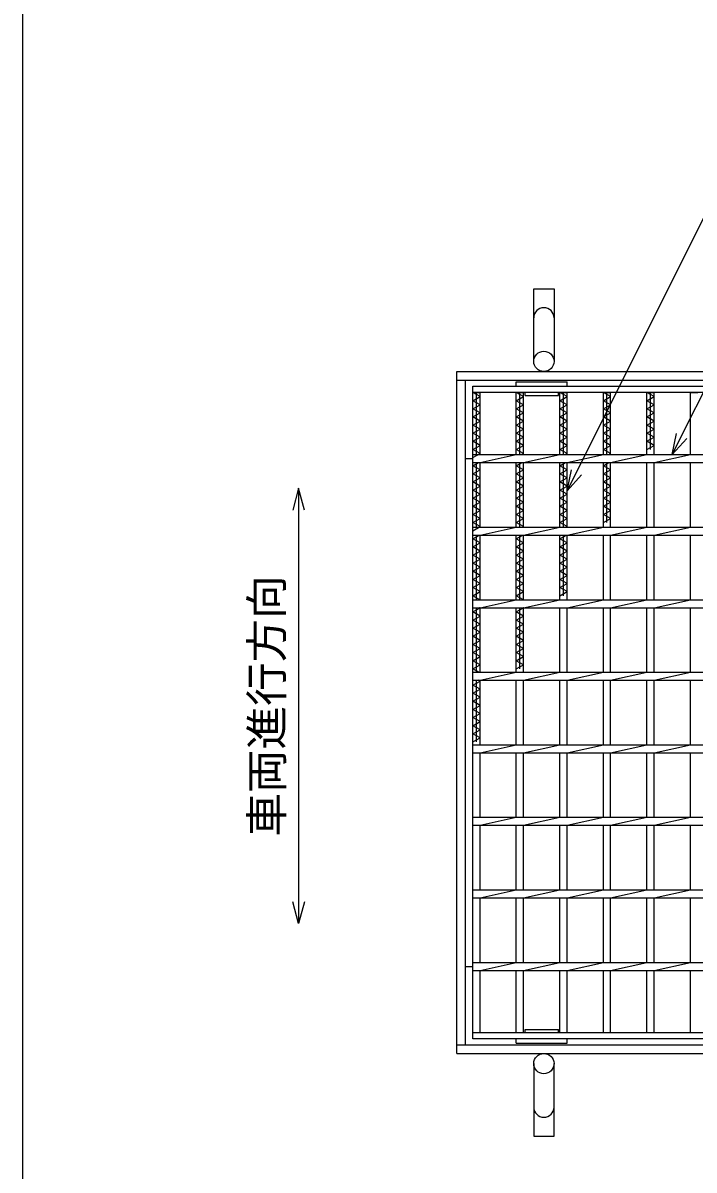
# Model space of a CAD drawing. Units: millimetres, scale not verified. Extents: x -1820 to 1731, y -1282 to 1054.
# Drawn here: x -1729 to -1266, y -161 to 629 of the extents above; entities that cross this region are included whole.
import ezdxf
from ezdxf.enums import TextEntityAlignment as Align

# ---------------------------------------------------------------- set-up
doc = ezdxf.new("R2010")
doc.units = ezdxf.units.MM
doc.header["$LTSCALE"] = 10
for name, color, linetype, lineweight in [('0_2', 150, 'Continuous', 25), ('16', 3, 'Continuous', 25), ('19', 6, 'Continuous', 25), ('22', 4, 'Continuous', 25)]:
    doc.layers.add(name, color=color, linetype=linetype, lineweight=lineweight)
doc.styles.add('ベクトル', font='')
doc.styles.get('ベクトル').set_extended_font_data('ベクトル')

msp = doc.modelspace()

# ---------------------------------------------------------------- linework, layer by layer
at = {"layer": '0_2'}
msp.add_line((-1729, -1146.5), (-1729, 1053.5), dxfattribs=at)
at = {"layer": '16'}
for p, q in [((-1389, 379), (-1389, 382)), ((-1389, 382), (-1354, 382)), ((-1354, 379), (-1354, 382)), ((-1419, 379), (-424, 379)), ((-1419, 374.5), (-1419, 379)), ((-424, 374.5), (-1419, 374.5)), ((-1419, -66.5), (-1419, 374.5)), ((-1419, 374.5), (-1414, 374.5)), ((-1414, 371.7), (-1419, 374.5)), ((-1419, 368.9), (-1414, 371.7)), ((-1416.5, 331.75), (-1416.5, 374.5)), ((-1414, 331.75), (-1414, 374.5)), ((-1389, 331.75), (-1389, 374.5)), ((-1389, 374.5), (-1384, 374.5)), ((-1384, 371.7), (-1389, 374.5)), ((-1389, 368.9), (-1384, 371.7)), ((-1386.5, 331.75), (-1386.5, 374.5)), ((-1384, 331.75), (-1384, 374.5)), ((-1383, 372.5), (-1383, 374.5)), ((-1383, 372.5), (-1360, 372.5)), ((-1360, 372.5), (-1360, 374.5)), ((-1359, 331.75), (-1359, 374.5)), ((-1359, 374.5), (-1354, 374.5)), ((-1354, 371.7), (-1359, 374.5)), ((-1359, 368.9), (-1354, 371.7)), ((-1356.5, 331.75), (-1356.5, 374.5)), ((-1354, 331.75), (-1354, 374.5)), ((-1329, 331.75), (-1329, 374.5)), ((-1329, 374.5), (-1324, 374.5)), ((-1324, 371.7), (-1329, 374.5)), ((-1329, 368.9), (-1324, 371.7)), ((-1326.5, 331.75), (-1326.5, 374.5)), ((-1324, 331.75), (-1324, 374.5)), ((-1299, 331.75), (-1299, 374.5)), ((-1299, 374.5), (-1294, 374.5)), ((-1294, 371.7), (-1299, 374.5)), ((-1299, 368.9), (-1294, 371.7)), ((-1296.5, 335.3), (-1296.5, 374.5)), ((-1294, 331.75), (-1294, 374.5)), ((-1269, 331.75), (-1269, 374.5)), ((-1269, 374.5), (-1264, 374.5)), ((-1414, 366.1), (-1419, 368.9)), ((-1419, 363.3), (-1414, 366.1)), ((-1384, 366.1), (-1389, 368.9)), ((-1389, 363.3), (-1384, 366.1)), ((-1354, 366.1), (-1359, 368.9)), ((-1359, 363.3), (-1354, 366.1)), ((-1324, 366.1), (-1329, 368.9)), ((-1329, 363.3), (-1324, 366.1)), ((-1294, 366.1), (-1299, 368.9)), ((-1299, 363.3), (-1294, 366.1)), ((-1414, 360.5), (-1419, 363.3)), ((-1419, 357.7), (-1414, 360.5)), ((-1414, 354.9), (-1419, 357.7)), ((-1384, 360.5), (-1389, 363.3)), ((-1389, 357.7), (-1384, 360.5)), ((-1384, 354.9), (-1389, 357.7)), ((-1354, 360.5), (-1359, 363.3)), ((-1359, 357.7), (-1354, 360.5)), ((-1354, 354.9), (-1359, 357.7)), ((-1324, 360.5), (-1329, 363.3)), ((-1329, 357.7), (-1324, 360.5)), ((-1324, 354.9), (-1329, 357.7)), ((-1294, 360.5), (-1299, 363.3)), ((-1299, 357.7), (-1294, 360.5)), ((-1294, 354.9), (-1299, 357.7)), ((-1419, 352.1), (-1414, 354.9)), ((-1414, 349.3), (-1419, 352.1)), ((-1419, 346.5), (-1414, 349.3)), ((-1389, 352.1), (-1384, 354.9)), ((-1384, 349.3), (-1389, 352.1)), ((-1389, 346.5), (-1384, 349.3)), ((-1359, 352.1), (-1354, 354.9)), ((-1354, 349.3), (-1359, 352.1)), ((-1359, 346.5), (-1354, 349.3)), ((-1329, 352.1), (-1324, 354.9)), ((-1324, 349.3), (-1329, 352.1)), ((-1329, 346.5), (-1324, 349.3)), ((-1299, 352.1), (-1294, 354.9)), ((-1294, 349.3), (-1299, 352.1)), ((-1299, 346.5), (-1294, 349.3)), ((-1414, 343.7), (-1419, 346.5)), ((-1419, 340.9), (-1414, 343.7)), ((-1414, 338.1), (-1419, 340.9)), ((-1384, 343.7), (-1389, 346.5)), ((-1389, 340.9), (-1384, 343.7)), ((-1384, 338.1), (-1389, 340.9)), ((-1354, 343.7), (-1359, 346.5)), ((-1359, 340.9), (-1354, 343.7)), ((-1354, 338.1), (-1359, 340.9)), ((-1324, 343.7), (-1329, 346.5)), ((-1329, 340.9), (-1324, 343.7)), ((-1324, 338.1), (-1329, 340.9)), ((-1294, 343.7), (-1299, 346.5)), ((-1299, 340.9), (-1294, 343.7)), ((-1294, 338.1), (-1299, 340.9)), ((-1419, 335.3), (-1414, 338.1)), ((-1414, 332.5), (-1419, 335.3)), ((-1419, 329.7), (-1414, 332.5)), ((-1389, 335.3), (-1384, 338.1)), ((-1384, 332.5), (-1389, 335.3)), ((-1385.34, 331.75), (-1384, 332.5)), ((-1359, 335.3), (-1354, 338.1)), ((-1354, 332.5), (-1359, 335.3)), ((-1355.34, 331.75), (-1354, 332.5)), ((-1329, 335.3), (-1324, 338.1)), ((-1324, 332.5), (-1329, 335.3)), ((-1325.34, 331.75), (-1324, 332.5)), ((-1299, 335.3), (-1294, 338.1)), ((-1419, 331.75), (-424, 331.75)), ((-1419, 326.25), (-1419, 331.75)), ((-1419, 326.25), (-424, 326.25)), ((-1419, 324.1), (-1415.16, 326.25)), ((-1416.5, 281.75), (-1416.5, 326.25)), ((-1414, 326.25), (-1389, 331.75)), ((-1414, 281.75), (-1414, 326.25)), ((-1389, 281.75), (-1389, 326.25)), ((-1389, 324.1), (-1385.16, 326.25)), ((-1386.5, 281.75), (-1386.5, 326.25)), ((-1384, 326.25), (-1359, 331.75)), ((-1384, 281.75), (-1384, 326.25)), ((-1359, 281.75), (-1359, 326.25)), ((-1359, 324.1), (-1355.16, 326.25)), ((-1356.5, 281.75), (-1356.5, 326.25)), ((-1354, 326.25), (-1329, 331.75)), ((-1354, 281.75), (-1354, 326.25)), ((-1329, 281.75), (-1329, 326.25)), ((-1329, 324.1), (-1325.16, 326.25)), ((-1326.5, 284.9), (-1326.5, 326.25)), ((-1324, 326.25), (-1299, 331.75)), ((-1324, 281.75), (-1324, 326.25)), ((-1299, 281.75), (-1299, 326.25)), ((-1294, 326.25), (-1269, 331.75)), ((-1294, 281.75), (-1294, 326.25)), ((-1269, 281.75), (-1269, 326.25)), ((-1414, 321.3), (-1419, 324.1)), ((-1419, 318.5), (-1414, 321.3)), ((-1414, 315.7), (-1419, 318.5)), ((-1384, 321.3), (-1389, 324.1)), ((-1389, 318.5), (-1384, 321.3)), ((-1384, 315.7), (-1389, 318.5)), ((-1354, 321.3), (-1359, 324.1)), ((-1359, 318.5), (-1354, 321.3)), ((-1354, 315.7), (-1359, 318.5)), ((-1324, 321.3), (-1329, 324.1)), ((-1329, 318.5), (-1324, 321.3)), ((-1324, 315.7), (-1329, 318.5)), ((-1419, 312.9), (-1414, 315.7)), ((-1414, 310.1), (-1419, 312.9)), ((-1419, 307.3), (-1414, 310.1)), ((-1389, 312.9), (-1384, 315.7)), ((-1384, 310.1), (-1389, 312.9)), ((-1389, 307.3), (-1384, 310.1)), ((-1359, 312.9), (-1354, 315.7)), ((-1354, 310.1), (-1359, 312.9)), ((-1359, 307.3), (-1354, 310.1)), ((-1329, 312.9), (-1324, 315.7)), ((-1324, 310.1), (-1329, 312.9)), ((-1329, 307.3), (-1324, 310.1)), ((-1414, 304.5), (-1419, 307.3)), ((-1419, 301.7), (-1414, 304.5)), ((-1414, 298.9), (-1419, 301.7)), ((-1384, 304.5), (-1389, 307.3)), ((-1389, 301.7), (-1384, 304.5)), ((-1384, 298.9), (-1389, 301.7)), ((-1354, 304.5), (-1359, 307.3)), ((-1359, 301.7), (-1354, 304.5)), ((-1354, 298.9), (-1359, 301.7)), ((-1324, 304.5), (-1329, 307.3)), ((-1329, 301.7), (-1324, 304.5)), ((-1324, 298.9), (-1329, 301.7)), ((-1419, 296.1), (-1414, 298.9)), ((-1414, 293.3), (-1419, 296.1)), ((-1419, 290.5), (-1414, 293.3)), ((-1389, 296.1), (-1384, 298.9)), ((-1384, 293.3), (-1389, 296.1)), ((-1389, 290.5), (-1384, 293.3)), ((-1359, 296.1), (-1354, 298.9)), ((-1354, 293.3), (-1359, 296.1)), ((-1359, 290.5), (-1354, 293.3)), ((-1329, 296.1), (-1324, 298.9)), ((-1324, 293.3), (-1329, 296.1)), ((-1329, 290.5), (-1324, 293.3)), ((-1414, 287.7), (-1419, 290.5)), ((-1419, 284.9), (-1414, 287.7)), ((-1414, 282.1), (-1419, 284.9)), ((-1384, 287.7), (-1389, 290.5)), ((-1389, 284.9), (-1384, 287.7)), ((-1384, 282.1), (-1389, 284.9)), ((-1354, 287.7), (-1359, 290.5)), ((-1359, 284.9), (-1354, 287.7)), ((-1354, 282.1), (-1359, 284.9)), ((-1324, 287.7), (-1329, 290.5)), ((-1329, 284.9), (-1324, 287.7)), ((-1419, 279.3), (-1414, 282.1)), ((-1419, 281.75), (-424, 281.75)), ((-1419, 276.25), (-1419, 281.75)), ((-1414, 276.25), (-1389, 281.75)), ((-1384.62, 281.75), (-1384, 282.1)), ((-1384, 276.25), (-1359, 281.75)), ((-1354.62, 281.75), (-1354, 282.1)), ((-1354, 276.25), (-1329, 281.75)), ((-1324, 276.25), (-1299, 281.75)), ((-1294, 276.25), (-1269, 281.75)), ((-1419, 276.25), (-424, 276.25)), ((-1419, 273.7), (-1414.45, 276.25)), ((-1414, 270.9), (-1419, 273.7)), ((-1419, 268.1), (-1414, 270.9)), ((-1416.5, 231.75), (-1416.5, 276.25)), ((-1414, 231.75), (-1414, 276.25)), ((-1389, 231.75), (-1389, 276.25)), ((-1389, 273.7), (-1384.45, 276.25)), ((-1384, 270.9), (-1389, 273.7)), ((-1389, 268.1), (-1384, 270.9)), ((-1386.5, 231.75), (-1386.5, 276.25)), ((-1384, 231.75), (-1384, 276.25)), ((-1359, 231.75), (-1359, 276.25)), ((-1359, 273.7), (-1354.45, 276.25)), ((-1354, 270.9), (-1359, 273.7)), ((-1359, 268.1), (-1354, 270.9)), ((-1356.5, 234.5), (-1356.5, 276.25)), ((-1354, 231.75), (-1354, 276.25)), ((-1329, 231.75), (-1329, 276.25)), ((-1324, 231.75), (-1324, 276.25)), ((-1299, 231.75), (-1299, 276.25)), ((-1294, 231.75), (-1294, 276.25)), ((-1269, 231.75), (-1269, 276.25)), ((-1414, 265.3), (-1419, 268.1)), ((-1419, 262.5), (-1414, 265.3)), ((-1414, 259.7), (-1419, 262.5)), ((-1384, 265.3), (-1389, 268.1)), ((-1389, 262.5), (-1384, 265.3)), ((-1384, 259.7), (-1389, 262.5)), ((-1354, 265.3), (-1359, 268.1)), ((-1359, 262.5), (-1354, 265.3)), ((-1354, 259.7), (-1359, 262.5)), ((-1419, 256.9), (-1414, 259.7)), ((-1414, 254.1), (-1419, 256.9)), ((-1419, 251.3), (-1414, 254.1)), ((-1389, 256.9), (-1384, 259.7)), ((-1384, 254.1), (-1389, 256.9)), ((-1389, 251.3), (-1384, 254.1)), ((-1359, 256.9), (-1354, 259.7)), ((-1354, 254.1), (-1359, 256.9)), ((-1359, 251.3), (-1354, 254.1)), ((-1414, 248.5), (-1419, 251.3)), ((-1419, 245.7), (-1414, 248.5)), ((-1414, 242.9), (-1419, 245.7)), ((-1384, 248.5), (-1389, 251.3)), ((-1389, 245.7), (-1384, 248.5)), ((-1384, 242.9), (-1389, 245.7)), ((-1354, 248.5), (-1359, 251.3)), ((-1359, 245.7), (-1354, 248.5)), ((-1354, 242.9), (-1359, 245.7)), ((-1419, 240.1), (-1414, 242.9)), ((-1414, 237.3), (-1419, 240.1)), ((-1419, 234.5), (-1414, 237.3)), ((-1389, 240.1), (-1384, 242.9)), ((-1384, 237.3), (-1389, 240.1)), ((-1389, 234.5), (-1384, 237.3)), ((-1359, 240.1), (-1354, 242.9)), ((-1354, 237.3), (-1359, 240.1)), ((-1359, 234.5), (-1354, 237.3)), ((-1414.09, 231.75), (-1419, 234.5)), ((-1419, 231.75), (-424, 231.75)), ((-1419, 226.25), (-1419, 231.75)), ((-1414, 226.25), (-1389, 231.75)), ((-1384.09, 231.75), (-1389, 234.5)), ((-1384, 226.25), (-1359, 231.75)), ((-1354, 226.25), (-1329, 231.75)), ((-1324, 226.25), (-1299, 231.75)), ((-1294, 226.25), (-1269, 231.75)), ((-1419, 226.25), (-424, 226.25)), ((-1419, 223.3), (-1414, 226.1)), ((-1414, 220.5), (-1419, 223.3)), ((-1416.5, 181.75), (-1416.5, 226.25)), ((-1414, 226.1), (-1414.27, 226.25)), ((-1414, 181.75), (-1414, 226.25)), ((-1389, 181.75), (-1389, 226.25)), ((-1389, 223.3), (-1384, 226.1)), ((-1384, 220.5), (-1389, 223.3)), ((-1386.5, 184.1), (-1386.5, 226.25)), ((-1384, 226.1), (-1384.27, 226.25)), ((-1384, 181.75), (-1384, 226.25)), ((-1359, 181.75), (-1359, 226.25)), ((-1354, 181.75), (-1354, 226.25)), ((-1329, 181.75), (-1329, 226.25)), ((-1324, 181.75), (-1324, 226.25)), ((-1299, 181.75), (-1299, 226.25)), ((-1294, 181.75), (-1294, 226.25)), ((-1269, 181.75), (-1269, 226.25)), ((-1419, 217.7), (-1414, 220.5)), ((-1414, 214.9), (-1419, 217.7)), ((-1419, 212.1), (-1414, 214.9)), ((-1389, 217.7), (-1384, 220.5)), ((-1384, 214.9), (-1389, 217.7)), ((-1389, 212.1), (-1384, 214.9)), ((-1414, 209.3), (-1419, 212.1)), ((-1419, 206.5), (-1414, 209.3)), ((-1414, 203.7), (-1419, 206.5)), ((-1384, 209.3), (-1389, 212.1)), ((-1389, 206.5), (-1384, 209.3)), ((-1384, 203.7), (-1389, 206.5)), ((-1419, 200.9), (-1414, 203.7)), ((-1414, 198.1), (-1419, 200.9)), ((-1419, 195.3), (-1414, 198.1)), ((-1389, 200.9), (-1384, 203.7)), ((-1384, 198.1), (-1389, 200.9)), ((-1389, 195.3), (-1384, 198.1)), ((-1414, 192.5), (-1419, 195.3)), ((-1419, 189.7), (-1414, 192.5)), ((-1384, 192.5), (-1389, 195.3)), ((-1389, 189.7), (-1384, 192.5)), ((-1414, 186.9), (-1419, 189.7)), ((-1419, 184.1), (-1414, 186.9)), ((-1414.8, 181.75), (-1419, 184.1)), ((-1384, 186.9), (-1389, 189.7)), ((-1389, 184.1), (-1384, 186.9)), ((-1419, 181.75), (-424, 181.75)), ((-1419, 176.25), (-1419, 181.75)), ((-1419, 176.25), (-424, 176.25)), ((-1419, 172.9), (-1414, 175.7)), ((-1416.5, 133.7), (-1416.5, 176.25)), ((-1414, 175.7), (-1414.98, 176.25)), ((-1414, 176.25), (-1389, 181.75)), ((-1414, 131.75), (-1414, 176.25)), ((-1389, 131.75), (-1389, 176.25)), ((-1384, 176.25), (-1359, 181.75)), ((-1384, 131.75), (-1384, 176.25)), ((-1359, 131.75), (-1359, 176.25)), ((-1354, 176.25), (-1329, 181.75)), ((-1354, 131.75), (-1354, 176.25)), ((-1329, 131.75), (-1329, 176.25)), ((-1324, 176.25), (-1299, 181.75)), ((-1324, 131.75), (-1324, 176.25)), ((-1299, 131.75), (-1299, 176.25)), ((-1294, 176.25), (-1269, 181.75)), ((-1294, 131.75), (-1294, 176.25)), ((-1269, 131.75), (-1269, 176.25)), ((-1414, 170.1), (-1419, 172.9)), ((-1419, 167.3), (-1414, 170.1)), ((-1414, 164.5), (-1419, 167.3)), ((-1419, 161.7), (-1414, 164.5)), ((-1414, 158.9), (-1419, 161.7)), ((-1419, 156.1), (-1414, 158.9)), ((-1414, 153.3), (-1419, 156.1)), ((-1419, 150.5), (-1414, 153.3)), ((-1414, 147.7), (-1419, 150.5)), ((-1419, 144.9), (-1414, 147.7)), ((-1414, 142.1), (-1419, 144.9)), ((-1419, 139.3), (-1414, 142.1)), ((-1414, 136.5), (-1419, 139.3)), ((-1419, 133.7), (-1414, 136.5)), ((-1419, 131.75), (-424, 131.75)), ((-1419, 126.25), (-1419, 131.75)), ((-1414, 126.25), (-1389, 131.75)), ((-1384, 126.25), (-1359, 131.75)), ((-1354, 126.25), (-1329, 131.75)), ((-1324, 126.25), (-1299, 131.75)), ((-1294, 126.25), (-1269, 131.75)), ((-1419, 126.25), (-424, 126.25)), ((-1414, 81.75), (-1414, 126.25)), ((-1389, 81.75), (-1389, 126.25)), ((-1384, 81.75), (-1384, 126.25)), ((-1359, 81.75), (-1359, 126.25)), ((-1354, 81.75), (-1354, 126.25)), ((-1329, 81.75), (-1329, 126.25)), ((-1324, 81.75), (-1324, 126.25)), ((-1299, 81.75), (-1299, 126.25)), ((-1294, 81.75), (-1294, 126.25)), ((-1269, 81.75), (-1269, 126.25)), ((-1419, 81.75), (-424, 81.75)), ((-1419, 76.25), (-1419, 81.75)), ((-1414, 76.25), (-1389, 81.75)), ((-1384, 76.25), (-1359, 81.75)), ((-1354, 76.25), (-1329, 81.75)), ((-1324, 76.25), (-1299, 81.75)), ((-1294, 76.25), (-1269, 81.75)), ((-1419, 76.25), (-424, 76.25)), ((-1414, 31.75), (-1414, 76.25)), ((-1389, 31.75), (-1389, 76.25)), ((-1384, 31.75), (-1384, 76.25)), ((-1359, 31.75), (-1359, 76.25)), ((-1354, 31.75), (-1354, 76.25)), ((-1329, 31.75), (-1329, 76.25)), ((-1324, 31.75), (-1324, 76.25)), ((-1299, 31.75), (-1299, 76.25)), ((-1294, 31.75), (-1294, 76.25)), ((-1269, 31.75), (-1269, 76.25)), ((-1419, 31.75), (-424, 31.75)), ((-1419, 26.25), (-1419, 31.75)), ((-1414, 26.25), (-1389, 31.75)), ((-1384, 26.25), (-1359, 31.75)), ((-1354, 26.25), (-1329, 31.75)), ((-1324, 26.25), (-1299, 31.75)), ((-1294, 26.25), (-1269, 31.75)), ((-1419, 26.25), (-424, 26.25)), ((-1414, -18.25), (-1414, 26.25)), ((-1389, -18.25), (-1389, 26.25)), ((-1384, -18.25), (-1384, 26.25)), ((-1359, -18.25), (-1359, 26.25)), ((-1354, -18.25), (-1354, 26.25)), ((-1329, -18.25), (-1329, 26.25)), ((-1324, -18.25), (-1324, 26.25)), ((-1299, -18.25), (-1299, 26.25)), ((-1294, -18.25), (-1294, 26.25)), ((-1269, -18.25), (-1269, 26.25)), ((-1419, -18.25), (-424, -18.25)), ((-1419, -23.75), (-1419, -18.25)), ((-1414, -23.75), (-1389, -18.25)), ((-1384, -23.75), (-1359, -18.25)), ((-1354, -23.75), (-1329, -18.25)), ((-1324, -23.75), (-1299, -18.25)), ((-1294, -23.75), (-1269, -18.25)), ((-1419, -23.75), (-424, -23.75)), ((-1414, -66.5), (-1414, -23.75)), ((-1389, -66.5), (-1389, -23.75)), ((-1384, -66.5), (-1384, -23.75)), ((-1359, -66.5), (-1359, -23.75)), ((-1354, -66.5), (-1354, -23.75)), ((-1329, -66.5), (-1329, -23.75)), ((-1324, -66.5), (-1324, -23.75)), ((-1299, -66.5), (-1299, -23.75)), ((-1294, -66.5), (-1294, -23.75)), ((-1269, -66.5), (-1269, -23.75)), ((-1419, -66.5), (-424, -66.5)), ((-1419, -71), (-1419, -66.5)), ((-1419, -66.5), (-1414, -66.5)), ((-424, -71), (-1419, -71)), ((-1389, -66.5), (-1384, -66.5)), ((-1389, -74), (-1389, -71)), ((-1383, -66.5), (-1383, -64.5)), ((-1383, -64.5), (-1360, -64.5)), ((-1360, -66.5), (-1360, -64.5)), ((-1359, -66.5), (-1354, -66.5)), ((-1354, -74), (-1354, -71)), ((-1329, -66.5), (-1324, -66.5)), ((-1299, -66.5), (-1294, -66.5)), ((-1269, -66.5), (-1264, -66.5)), ((-1389, -74), (-1354, -74))]:
    msp.add_line(p, q, dxfattribs=at)
at = {"layer": '19'}
for p, q in [((-1377, 396), (-1377, 446)), ((-1377, 446), (-1363, 446)), ((-1363, 446), (-1363, 396)), ((-1430, 389), (-413, 389)), ((-1430, -81), (-1430, 389)), ((-1430, 383), (-413, 383)), ((-1424, -75), (-1424, 383)), ((-1424, 329), (-1419, 329)), ((-1424, -21), (-1419, -21)), ((-1430, -75), (-413, -75)), ((-1430, -81), (-413, -81)), ((-1377, -88), (-1377, -138)), ((-1363, -138), (-1363, -88)), ((-1377, -138), (-1363, -138))]:
    msp.add_line(p, q, dxfattribs=at)
for centre in [(-1370, 396), (-1370, -88)]:
    msp.add_circle(centre, 7, dxfattribs=at)
for centre, start, end in [((-1370, 426), 0, 180), ((-1370, -118), 180, 0)]:
    msp.add_arc(centre, 7, start, end, dxfattribs=at)
at = {"layer": '22'}
for p, q in [((-1354, 306.75), (-1171.5, 671.75)), ((-1281.5, 331.75), (-1135.12, 624.5)), ((-1281.5, 331.75), (-1278.5, 346.35)), ((-1281.5, 331.75), (-1271.5, 342.75)), ((-1354, 306.75), (-1351, 321.35)), ((-1354, 306.75), (-1344, 317.75)), ((-1539, 308.5), (-1543, 293.5)), ((-1535, 293.5), (-1539, 308.5)), ((-1539, 308.5), (-1539, 8.5)), ((-1539, 8.5), (-1543, 23.5)), ((-1535, 23.5), (-1539, 8.5))]:
    msp.add_line(p, q, dxfattribs=at)

# ---------------------------------------------------------------- texts
at = {"layer": '22', "color": 2, "style": 'ベクトル'}
msp.add_text('車両進行方向', height=21.99, rotation=90, dxfattribs=at).set_placement((-1561, 68.5), align=Align.MIDDLE_LEFT)

doc.saveas('drawing.dxf')
